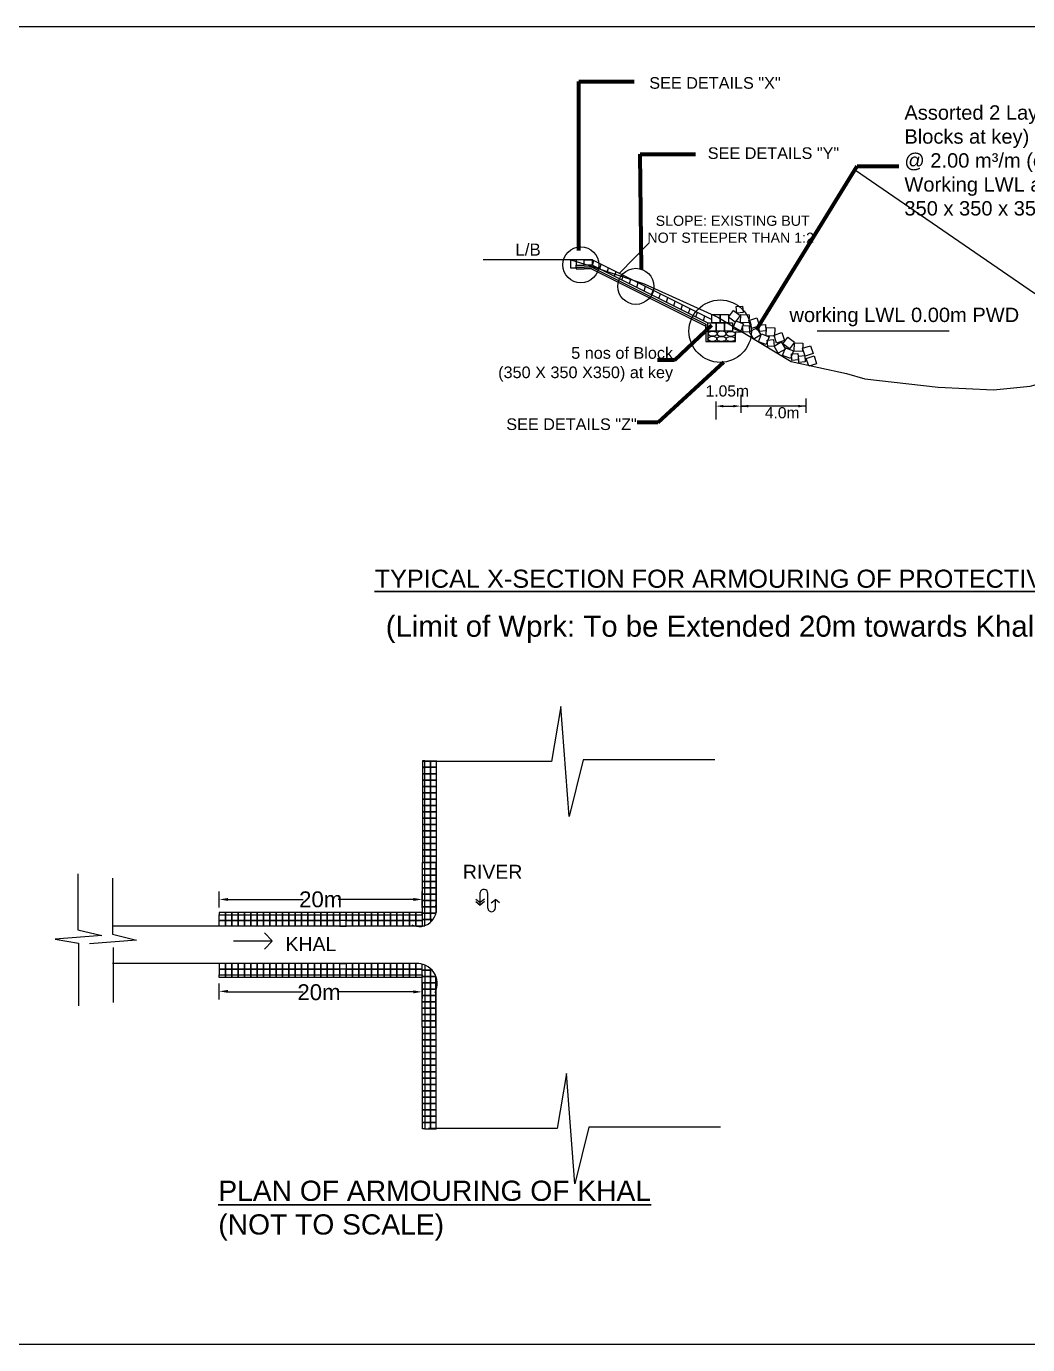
# Model space of a CAD drawing. Header units: inches. Extents: x 64995 to 402236, y -100918 to 204355.
# Drawn here: x 181960 to 187409, y -46388 to -39214 of the extents above; entities that cross this region are included whole.
import ezdxf

# ---------------------------------------------------------------- set-up
doc = ezdxf.new("R2010")
doc.units = ezdxf.units.IN
doc.header["$LTSCALE"] = 7
doc.header["$MEASUREMENT"] = 0
doc.layers.add('LINE', color=7, linetype='Continuous')
doc.styles.get("Standard").update_dxf_attribs({"font": 'arial.ttf'})
doc.dimstyles.get("Standard").update_dxf_attribs({"dimtxt": 0.18, "dimasz": 0.18, "dimexe": 0.18, "dimexo": 0.0625, "dimgap": 0.09, "dimtad": 0, "dimtih": 1, "dimtoh": 1, "dimdec": 4, "dimzin": 0, "dimdsep": 46, "dimtxsty": 'Standard', "dimcen": 0.09, "dimadec": 0, "dimazin": 0, "dimtfac": 1, "dimtdec": 4, "dimtofl": 0, "dimtmove": 0, "dimatfit": 3, "dimfxl": 1, "dimtolj": 1, "dimtzin": 0, "dimarcsym": 0})

msp = doc.modelspace()

# ---------------------------------------------------------------- hatches: boundary and pattern name
at = {"linetype": 'Continuous', "lineweight": -3, "ltscale": 0.5}
h = msp.add_hatch(dxfattribs=at)
h.set_pattern_fill('JIS_RC_10', color=0, scale=100, style=0)
h.set_pattern_definition([(45, (137070.7, 23550.5), (-707.107, 707.107), []), (45, (137143.2, 23550.5), (-707.107, 707.107), []), (45, (137215.7, 23550.5), (-707.107, 707.107), [])])
edge = h.paths.add_edge_path()
edge.add_ellipse((185743.56172, -40886.66404), major_axis=(-24.45533, 0), ratio=0.5608000875, start_angle=0, end_angle=360, ccw=False)

# ---------------------------------------------------------------- linework, layer by layer
at = {"color": 0, "linetype": 'Continuous', "lineweight": -3, "ltscale": 0.5}
for p, q in [((184540.96645, -40483.54194), (184446.80698, -40483.54194)), ((185040.31721, -40483.54194), (184513.41403, -40483.54194)), ((184921.31656, -40483.54194), (184921.31656, -40528.54194)), ((184996.31656, -40483.54194), (184921.31656, -40483.54194)), ((184921.31656, -40528.54194), (184951.31656, -40528.54194)), ((184951.31656, -40483.54194), (184951.31656, -40513.54194)), ((184951.31656, -40513.54194), (184996.31656, -40513.54194)), ((184951.31656, -40528.54194), (184951.31656, -40513.54194)), ((184951.31656, -40523.54194), (184996.31656, -40523.54194)), ((184951.31656, -40528.54194), (184951.31656, -40533.54194)), ((184996.31656, -40513.54194), (184996.31656, -40483.54194)), ((184996.31656, -40483.54194), (185040.31721, -40483.54194)), ((185040.31721, -40513.54194), (184996.31656, -40513.54194)), ((185036.45502, -40523.54194), (184996.31656, -40523.54194)), ((185016.45502, -40513.54194), (185016.77158, -40513.70021)), ((185036.45502, -40523.54194), (185658.42969, -40834.52927)), ((185040.31721, -40483.54194), (185690.86437, -40808.81552)), ((185040.31721, -40513.54194), (185040.31721, -40483.54194)), ((185040.31721, -40513.54194), (185048.36694, -40487.5668)), ((185040.31721, -40513.54194), (185668.31751, -40827.54209)), ((185080.56644, -40533.66655), (185088.61616, -40507.69141)), ((185080.56644, -40533.66655), (185088.61616, -40507.69141)), ((185120.81566, -40553.79116), (185128.86538, -40527.81602)), ((185120.81566, -40553.79116), (185128.86538, -40527.81602)), ((184951.31656, -40533.54194), (184996.31656, -40533.54194)), ((185035.37317, -40533.54194), (184996.31656, -40533.54194)), ((185035.37317, -40533.54194), (185658.42969, -40845.0702)), ((185161.06488, -40573.91577), (185169.11461, -40547.94063)), ((185161.06488, -40573.91577), (185169.11461, -40547.94063)), ((185201.31411, -40594.04038), (185209.36383, -40568.06525)), ((185201.31411, -40594.04038), (185209.36383, -40568.06525)), ((185241.56333, -40614.165), (185249.61305, -40588.18986)), ((185241.56333, -40614.165), (185249.61305, -40588.18986)), ((185281.81256, -40634.28961), (185289.86228, -40608.31447)), ((185322.06178, -40654.41422), (185330.1115, -40628.43908)), ((185362.311, -40674.53883), (185370.36072, -40648.56369)), ((185402.56023, -40694.66344), (185410.60995, -40668.6883)), ((185402.56023, -40694.66344), (185410.60995, -40668.6883)), ((185442.80945, -40714.78806), (185450.85917, -40688.81292)), ((185483.05867, -40734.91267), (185491.10839, -40708.93753)), ((185523.3079, -40755.03728), (185531.35762, -40729.06214)), ((185563.55712, -40775.16189), (185571.60684, -40749.18675)), ((185563.55712, -40775.16189), (185571.60684, -40749.18675)), ((185603.80634, -40795.2865), (185611.85607, -40769.31136)), ((185644.05557, -40815.41111), (185652.10529, -40789.43597)), ((185658.31751, -40872.54194), (185658.42969, -40834.52927)), ((185658.42969, -40872.54194), (185658.31751, -40872.54194)), ((185658.42969, -40834.52927), (185658.42969, -40929.01455)), ((185668.31751, -40872.54194), (185668.31751, -40929.01455)), ((185818.48113, -40929.01455), (185818.48113, -40875.72522)), ((185818.48113, -40875.72522), (185855.06132, -40875.72522)), ((186981.62484, -40872.54194), (186263.39246, -40872.54194)), ((185658.42969, -40929.01455), (185818.48113, -40929.01455)), ((185847.3403, -41219.1771), (185847.3403, -41316.85994)), ((186201.60571, -41238.23023), (186201.60571, -41316.85994)), ((185712.34075, -41255.71478), (185712.34075, -41352.66953)), ((185753.09075, -41280.45994), (185806.5903, -41280.45994)), ((186201.60571, -41280.45994), (185847.3403, -41280.45994)), ((185847.3403, -41280.45994), (185888.0903, -41280.45994)), ((184868.53001, -42914.8929), (184818.67879, -43214.37395)), ((184914.82042, -43513.85501), (184868.53001, -42914.8929)), ((184818.67879, -43214.37395), (184117.22769, -43214.37395)), ((184189.72802, -43208.53778), (184189.72802, -44036.28667)), ((184990.41383, -43205.72675), (184914.82042, -43513.85501)), ((185706.37586, -43205.72675), (184990.41383, -43205.72675)), ((182240.1673, -43824.79375), (182240.1673, -44129.63116)), ((182428.39715, -43849.05124), (182428.39715, -44153.88866)), ((183009.37773, -44008.94829), (183009.37773, -43921.26121)), ((183058.27773, -43964.94121), (183465.82101, -43964.94121)), ((184065.23106, -43964.94121), (183657.68778, -43964.94121)), ((184114.13106, -44008.94829), (184114.13106, -43921.26121)), ((184406.61468, -43962.77157), (184429.47306, -43982.03242)), ((184429.47306, -43996.14273), (184429.47306, -43927.75999)), ((184452.33143, -43962.77157), (184429.47306, -43982.03242)), ((184470.91962, -44013.06523), (184470.91962, -43929.80508)), ((184489.55615, -43984.19636), (184512.41453, -43964.93552)), ((184512.41453, -44008.75602), (184512.41453, -43964.93552)), ((184535.2729, -43984.19636), (184512.41453, -43964.93552)), ((184406.61468, -43976.88188), (184429.47306, -43996.14273)), ((184452.33143, -43976.88188), (184429.47306, -43996.14273)), ((184114.13106, -44109.94805), (182428.39715, -44109.94805)), ((183665.33597, -44109.94805), (183699.85867, -44109.94805)), ((182371.36004, -44161.8168), (182116.33805, -44181.52602)), ((182116.33805, -44181.52602), (182243.84904, -44202.75133)), ((182240.1673, -44129.63116), (182371.36004, -44161.8168)), ((182559.5899, -44186.0743), (182304.56791, -44205.78352)), ((182428.39715, -44153.88866), (182559.5899, -44186.0743)), ((183298.39059, -44190.83537), (183256.11272, -44147.08334)), ((182243.84904, -44202.75133), (182243.38825, -44543.9427)), ((182432.0789, -44227.00883), (182432.0789, -44525.66788)), ((183087.27769, -44190.83537), (183298.39059, -44190.83537)), ((183298.39059, -44192.17638), (183256.11272, -44235.92841)), ((184096.27741, -44314.39369), (182428.39715, -44314.39369)), ((183665.33597, -44314.39369), (183699.85867, -44314.39369)), ((184189.72802, -45215.80397), (184189.72802, -44388.05508)), ((183009.37773, -44509.18656), (183009.37773, -44421.49949)), ((183058.27773, -44467.73148), (183465.82101, -44467.73148)), ((184065.23106, -44467.73148), (183657.68778, -44467.73148)), ((184114.13106, -44415.39346), (184114.13106, -44503.08053)), ((184899.12675, -44912.74904), (184849.27553, -45212.2301)), ((184945.41717, -45511.71116), (184899.12675, -44912.74904)), ((184849.27553, -45212.2301), (184147.82443, -45212.2301)), ((185021.01057, -45203.5829), (184945.41717, -45511.71116)), ((185736.9726, -45203.5829), (185021.01057, -45203.5829))]:
    msp.add_line(p, q, dxfattribs=at)
for points in [[(184922.52696, -40483.54194), (185022.52696, -40515.54194), (185322.52696, -40615.54194), (185722.52696, -40795.54194), (186122.52696, -41037.54194), (186422.52696, -41102.54194), (186522.52696, -41132.54194), (186922.52696, -41177.54194), (187222.52696, -41192.54194), (187422.52696, -41172.54194), (187722.52696, -41092.54194), (188522.52696, -40615.54194), (189022.52696, -40580.54194), (189122.52696, -40506.54194)], [(185825.92785, -40773.77857), (185822.86612, -40738.91274), (185857.73195, -40735.85102), (185860.79368, -40770.71684), (185825.92785, -40773.77857)], [(185690.86437, -40782.54224), (185735.86422, -40782.54224), (185735.86422, -40827.54209), (185690.86437, -40827.54209), (185690.86437, -40782.54224)], [(185735.86422, -40782.54224), (185780.86407, -40782.54224), (185780.86407, -40827.54209), (185735.86422, -40827.54209), (185735.86422, -40782.54224)], [(185807.46699, -40760.50766), (185843.82555, -40787.02284), (185817.31037, -40823.38141), (185780.9518, -40796.86623), (185807.46699, -40760.50766)], [(185862.36797, -40832.80023), (185846.20757, -40874.79835), (185804.20946, -40858.63795), (185820.36986, -40816.63983), (185862.36797, -40832.80023)], [(185847.99838, -40781.13381), (185892.95699, -40783.06328), (185891.02752, -40828.0219), (185846.0689, -40826.09242), (185847.99838, -40781.13381)], [(185935.178, -40800.81007), (185948.91962, -40843.66061), (185906.06908, -40857.40222), (185892.32747, -40814.55169), (185935.178, -40800.81007)], [(185668.31751, -40827.54209), (185713.31736, -40827.54209), (185713.31736, -40872.54194), (185668.31751, -40872.54194), (185668.31751, -40827.54209)], [(185713.31736, -40827.54209), (185758.31721, -40827.54209), (185758.31721, -40872.54194), (185713.31736, -40872.54194), (185713.31736, -40827.54209)], [(185758.31721, -40827.54209), (185803.31706, -40827.54209), (185803.31706, -40872.54194), (185758.31721, -40872.54194), (185758.31721, -40827.54209)], [(185860.83854, -40878.76056), (185857.77682, -40843.89473), (185892.64264, -40840.83301), (185895.70437, -40875.69883), (185860.83854, -40878.76056)], [(185933.72664, -40853.66605), (185956.92559, -40892.22521), (185918.36643, -40915.42415), (185895.16748, -40876.86499), (185933.72664, -40853.66605)], [(186002.21136, -40903.84733), (185986.05096, -40945.84545), (185944.05285, -40929.68505), (185960.21325, -40887.68693), (186002.21136, -40903.84733)], [(185949.96215, -40874.57916), (185946.90043, -40839.71334), (185981.76625, -40836.65161), (185984.82798, -40871.51744), (185949.96215, -40874.57916)], [(185987.84176, -40852.18091), (186032.80038, -40854.11038), (186030.8709, -40899.069), (185985.91229, -40897.13952), (185987.84176, -40852.18091)], [(186071.98015, -40880.35908), (186085.72176, -40923.20961), (186042.87123, -40936.95122), (186029.12962, -40894.10069), (186071.98015, -40880.35908)], [(185994.60328, -40956.48727), (185991.54156, -40921.62145), (186026.40738, -40918.55972), (186029.46911, -40953.42555), (185994.60328, -40956.48727)], [(186067.49138, -40931.39276), (186090.69033, -40969.95192), (186052.13117, -40993.15087), (186028.93222, -40954.59171), (186067.49138, -40931.39276)], [(186102.96284, -40905.6369), (186139.32141, -40932.15208), (186112.80622, -40968.51064), (186076.44766, -40941.99546), (186102.96284, -40905.6369)], [(186140.84467, -40935.61514), (186185.80328, -40937.54461), (186183.87381, -40982.50323), (186138.91519, -40980.57375), (186140.84467, -40935.61514)], [(186227.27934, -40951.56925), (186241.02096, -40994.41978), (186198.17042, -41008.16139), (186184.42881, -40965.31086), (186227.27934, -40951.56925)], [(186133.79885, -40978.87782), (186117.63845, -41020.87593), (186075.64034, -41004.71553), (186091.80074, -40962.71742), (186133.79885, -40978.87782)], [(186126.19077, -41031.51776), (186123.12905, -40996.65193), (186157.99487, -40993.59021), (186161.0566, -41028.45603), (186126.19077, -41031.51776)], [(186164.16622, -41042.81553), (186161.10449, -41007.9497), (186195.97032, -41004.88798), (186199.03204, -41039.7538), (186164.16622, -41042.81553)], [(186246.50983, -41007.24801), (186260.25144, -41050.09854), (186217.40091, -41063.84015), (186203.65929, -41020.98962), (186246.50983, -41007.24801)], [(184172.53231, -44074.54815), (184158.61204, -44074.54815), (184158.61204, -44040.02545), (184188.85083, -44040.02545)], [(184128.37326, -44109.07085), (184128.37326, -44074.54815), (184158.61204, -44074.54815), (184158.61204, -44089.44719)], [(184096.27741, -44314.39369), (184079.60836, -44314.39369), (184079.60836, -44344.63248), (184114.13106, -44344.63248), (184114.13106, -44317.47223)], [(184128.37326, -44322.23796), (184128.37326, -44349.79359), (184114.13106, -44349.79359), (184114.13106, -44317.47223)], [(184128.37326, -44322.23796), (184128.37326, -44349.79359), (184158.61204, -44349.79359), (184158.61204, -44340.95252)], [(184167.52887, -44349.79359), (184158.61204, -44349.79359), (184158.61204, -44384.31629), (184188.85083, -44384.31629)]]:
    msp.add_lwpolyline(points, dxfattribs=at)
for points in [[(184129.25045, -43211.48067), (184115.00826, -43211.48067), (184115.00826, -43246.03033), (184129.25045, -43246.03033)], [(184129.25045, -43246.00337), (184115.00826, -43246.00337), (184115.00826, -43280.55303), (184129.25045, -43280.55303)], [(184129.25045, -43211.48067), (184159.48924, -43211.48067), (184159.48924, -43246.00337), (184129.25045, -43246.00337)], [(184129.25045, -43246.00337), (184159.48924, -43246.00337), (184159.48924, -43280.52607), (184129.25045, -43280.52607)], [(184159.48924, -43211.48067), (184189.72802, -43211.48067), (184189.72802, -43246.00337), (184159.48924, -43246.00337)], [(184159.48924, -43246.00337), (184189.72802, -43246.00337), (184189.72802, -43280.52607), (184159.48924, -43280.52607)], [(184129.25045, -43280.52607), (184115.00826, -43280.52607), (184115.00826, -43315.07573), (184129.25045, -43315.07573)], [(184129.25045, -43315.04877), (184115.00826, -43315.04877), (184115.00826, -43349.59843), (184129.25045, -43349.59843)], [(184129.25045, -43280.52607), (184159.48924, -43280.52607), (184159.48924, -43315.04877), (184129.25045, -43315.04877)], [(184129.25045, -43315.04877), (184159.48924, -43315.04877), (184159.48924, -43349.57147), (184129.25045, -43349.57147)], [(184159.48924, -43280.52607), (184189.72802, -43280.52607), (184189.72802, -43315.04877), (184159.48924, -43315.04877)], [(184159.48924, -43315.04877), (184189.72802, -43315.04877), (184189.72802, -43349.57147), (184159.48924, -43349.57147)], [(184129.25045, -43349.57147), (184115.00826, -43349.57147), (184115.00826, -43384.12112), (184129.25045, -43384.12112)], [(184129.25045, -43384.09417), (184115.00826, -43384.09417), (184115.00826, -43418.64382), (184129.25045, -43418.64382)], [(184129.25045, -43349.57147), (184159.48924, -43349.57147), (184159.48924, -43384.09417), (184129.25045, -43384.09417)], [(184129.25045, -43384.09417), (184159.48924, -43384.09417), (184159.48924, -43418.61687), (184129.25045, -43418.61687)], [(184159.48924, -43349.57147), (184189.72802, -43349.57147), (184189.72802, -43384.09417), (184159.48924, -43384.09417)], [(184159.48924, -43384.09417), (184189.72802, -43384.09417), (184189.72802, -43418.61687), (184159.48924, -43418.61687)], [(184129.25045, -43418.61687), (184115.00826, -43418.61687), (184115.00826, -43453.16652), (184129.25045, -43453.16652)], [(184129.25045, -43453.13957), (184115.00826, -43453.13957), (184115.00826, -43487.68922), (184129.25045, -43487.68922)], [(184129.25045, -43418.61687), (184159.48924, -43418.61687), (184159.48924, -43453.13957), (184129.25045, -43453.13957)], [(184129.25045, -43453.13957), (184159.48924, -43453.13957), (184159.48924, -43487.66227), (184129.25045, -43487.66227)], [(184159.48924, -43418.61687), (184189.72802, -43418.61687), (184189.72802, -43453.13957), (184159.48924, -43453.13957)], [(184159.48924, -43453.13957), (184189.72802, -43453.13957), (184189.72802, -43487.66227), (184159.48924, -43487.66227)], [(184129.25045, -43487.66227), (184115.00826, -43487.66227), (184115.00826, -43522.21192), (184129.25045, -43522.21192)], [(184129.25045, -43522.18496), (184115.00826, -43522.18496), (184115.00826, -43556.73462), (184129.25045, -43556.73462)], [(184129.25045, -43487.66227), (184159.48924, -43487.66227), (184159.48924, -43522.18496), (184129.25045, -43522.18496)], [(184129.25045, -43522.18496), (184159.48924, -43522.18496), (184159.48924, -43556.70766), (184129.25045, -43556.70766)], [(184159.48924, -43487.66227), (184189.72802, -43487.66227), (184189.72802, -43522.18496), (184159.48924, -43522.18496)], [(184159.48924, -43522.18496), (184189.72802, -43522.18496), (184189.72802, -43556.70766), (184159.48924, -43556.70766)], [(184129.25045, -43556.70766), (184115.00826, -43556.70766), (184115.00826, -43591.25732), (184129.25045, -43591.25732)], [(184129.25045, -43591.23036), (184115.00826, -43591.23036), (184115.00826, -43625.78002), (184129.25045, -43625.78002)], [(184129.25045, -43556.70766), (184159.48924, -43556.70766), (184159.48924, -43591.23036), (184129.25045, -43591.23036)], [(184129.25045, -43591.23036), (184159.48924, -43591.23036), (184159.48924, -43625.75306), (184129.25045, -43625.75306)], [(184159.48924, -43556.70766), (184189.72802, -43556.70766), (184189.72802, -43591.23036), (184159.48924, -43591.23036)], [(184159.48924, -43591.23036), (184189.72802, -43591.23036), (184189.72802, -43625.75306), (184159.48924, -43625.75306)], [(184129.25045, -43625.75306), (184115.00826, -43625.75306), (184115.00826, -43660.30272), (184129.25045, -43660.30272)], [(184129.25045, -43660.27576), (184115.00826, -43660.27576), (184115.00826, -43694.82542), (184129.25045, -43694.82542)], [(184129.25045, -43625.75306), (184159.48924, -43625.75306), (184159.48924, -43660.27576), (184129.25045, -43660.27576)], [(184129.25045, -43660.27576), (184159.48924, -43660.27576), (184159.48924, -43694.79846), (184129.25045, -43694.79846)], [(184159.48924, -43625.75306), (184189.72802, -43625.75306), (184189.72802, -43660.27576), (184159.48924, -43660.27576)], [(184159.48924, -43660.27576), (184189.72802, -43660.27576), (184189.72802, -43694.79846), (184159.48924, -43694.79846)], [(184129.25045, -43694.79846), (184115.00826, -43694.79846), (184115.00826, -43729.34812), (184129.25045, -43729.34812)], [(184129.25045, -43729.32116), (184115.00826, -43729.32116), (184115.00826, -43763.87082), (184129.25045, -43763.87082)], [(184129.25045, -43694.79846), (184159.48924, -43694.79846), (184159.48924, -43729.32116), (184129.25045, -43729.32116)], [(184129.25045, -43729.32116), (184159.48924, -43729.32116), (184159.48924, -43763.84386), (184129.25045, -43763.84386)], [(184159.48924, -43694.79846), (184189.72802, -43694.79846), (184189.72802, -43729.32116), (184159.48924, -43729.32116)], [(184159.48924, -43729.32116), (184189.72802, -43729.32116), (184189.72802, -43763.84386), (184159.48924, -43763.84386)], [(184128.37326, -43763.84386), (184114.13106, -43763.84386), (184114.13106, -43798.39352), (184128.37326, -43798.39352)], [(184128.37326, -43798.36656), (184114.13106, -43798.36656), (184114.13106, -43832.91621), (184128.37326, -43832.91621)], [(184128.37326, -43763.84386), (184158.61204, -43763.84386), (184158.61204, -43798.36656), (184128.37326, -43798.36656)], [(184128.37326, -43798.36656), (184158.61204, -43798.36656), (184158.61204, -43832.88926), (184128.37326, -43832.88926)], [(184158.61204, -43763.84386), (184188.85083, -43763.84386), (184188.85083, -43798.36656), (184158.61204, -43798.36656)], [(184158.61204, -43798.36656), (184188.85083, -43798.36656), (184188.85083, -43832.88926), (184158.61204, -43832.88926)], [(184128.37326, -43832.88926), (184114.13106, -43832.88926), (184114.13106, -43867.43891), (184128.37326, -43867.43891)], [(184128.37326, -43867.41196), (184114.13106, -43867.41196), (184114.13106, -43901.96161), (184128.37326, -43901.96161)], [(184128.37326, -43901.93466), (184114.13106, -43901.93466), (184114.13106, -43936.48431), (184128.37326, -43936.48431)], [(184128.37326, -43832.88926), (184158.61204, -43832.88926), (184158.61204, -43867.41196), (184128.37326, -43867.41196)], [(184128.37326, -43867.41196), (184158.61204, -43867.41196), (184158.61204, -43901.93466), (184128.37326, -43901.93466)], [(184128.37326, -43901.93466), (184158.61204, -43901.93466), (184158.61204, -43936.45736), (184128.37326, -43936.45736)], [(184158.61204, -43832.88926), (184188.85083, -43832.88926), (184188.85083, -43867.41196), (184158.61204, -43867.41196)], [(184158.61204, -43867.41196), (184188.85083, -43867.41196), (184188.85083, -43901.93466), (184158.61204, -43901.93466)], [(184158.61204, -43901.93466), (184188.85083, -43901.93466), (184188.85083, -43936.45736), (184158.61204, -43936.45736)], [(184128.37326, -43936.45736), (184114.13106, -43936.45736), (184114.13106, -43971.00701), (184128.37326, -43971.00701)], [(184128.37326, -43970.98006), (184114.13106, -43970.98006), (184114.13106, -44005.52971), (184128.37326, -44005.52971)], [(184128.37326, -43936.45736), (184158.61204, -43936.45736), (184158.61204, -43970.98006), (184128.37326, -43970.98006)], [(184128.37326, -43970.98006), (184158.61204, -43970.98006), (184158.61204, -44005.50275), (184128.37326, -44005.50275)], [(184158.61204, -43936.45736), (184188.85083, -43936.45736), (184188.85083, -43970.98006), (184158.61204, -43970.98006)], [(184158.61204, -43970.98006), (184188.85083, -43970.98006), (184188.85083, -44005.50275), (184158.61204, -44005.50275)], [(183043.92738, -44049.47048), (183043.92738, -44035.22829), (183009.37773, -44035.22829), (183009.37773, -44049.47048)], [(183078.45008, -44049.47048), (183078.45008, -44035.22829), (183043.90043, -44035.22829), (183043.90043, -44049.47048)], [(183112.97278, -44049.47048), (183112.97278, -44035.22829), (183078.42313, -44035.22829), (183078.42313, -44049.47048)], [(183147.49548, -44049.47048), (183147.49548, -44035.22829), (183112.94583, -44035.22829), (183112.94583, -44049.47048)], [(183182.01818, -44049.47048), (183182.01818, -44035.22829), (183147.46853, -44035.22829), (183147.46853, -44049.47048)], [(183216.54088, -44049.47048), (183216.54088, -44035.22829), (183181.99122, -44035.22829), (183181.99122, -44049.47048)], [(183251.06358, -44049.47048), (183251.06358, -44035.22829), (183216.51392, -44035.22829), (183216.51392, -44049.47048)], [(183285.58628, -44049.47048), (183285.58628, -44035.22829), (183251.03662, -44035.22829), (183251.03662, -44049.47048)], [(183320.10898, -44049.47048), (183320.10898, -44035.22829), (183285.55932, -44035.22829), (183285.55932, -44049.47048)], [(183354.63168, -44049.47048), (183354.63168, -44035.22829), (183320.08202, -44035.22829), (183320.08202, -44049.47048)], [(183389.15438, -44049.47048), (183389.15438, -44035.22829), (183354.60472, -44035.22829), (183354.60472, -44049.47048)], [(183423.67708, -44049.47048), (183423.67708, -44035.22829), (183389.12742, -44035.22829), (183389.12742, -44049.47048)], [(183458.19978, -44049.47048), (183458.19978, -44035.22829), (183423.65012, -44035.22829), (183423.65012, -44049.47048)], [(183492.72248, -44049.47048), (183492.72248, -44035.22829), (183458.17282, -44035.22829), (183458.17282, -44049.47048)], [(183527.24517, -44049.47048), (183527.24517, -44035.22829), (183492.69552, -44035.22829), (183492.69552, -44049.47048)], [(183561.76787, -44049.47048), (183561.76787, -44035.22829), (183527.21822, -44035.22829), (183527.21822, -44049.47048)], [(183596.29057, -44049.47048), (183596.29057, -44035.22829), (183561.74092, -44035.22829), (183561.74092, -44049.47048)], [(183630.81327, -44049.47048), (183630.81327, -44035.22829), (183596.26362, -44035.22829), (183596.26362, -44049.47048)], [(183665.33597, -44049.47048), (183665.33597, -44035.22829), (183630.78632, -44035.22829), (183630.78632, -44049.47048)], [(183699.85867, -44049.47048), (183699.85867, -44035.22829), (183665.30901, -44035.22829), (183665.30901, -44049.47048)], [(183734.38137, -44049.47048), (183734.38137, -44035.22829), (183699.83171, -44035.22829), (183699.83171, -44049.47048)], [(183768.90407, -44049.47048), (183768.90407, -44035.22829), (183734.35441, -44035.22829), (183734.35441, -44049.47048)], [(183803.42677, -44049.47048), (183803.42677, -44035.22829), (183768.87711, -44035.22829), (183768.87711, -44049.47048)], [(183837.94947, -44049.47048), (183837.94947, -44035.22829), (183803.39981, -44035.22829), (183803.39981, -44049.47048)], [(183872.47217, -44049.47048), (183872.47217, -44035.22829), (183837.92251, -44035.22829), (183837.92251, -44049.47048)], [(183906.99487, -44049.47048), (183906.99487, -44035.22829), (183872.44521, -44035.22829), (183872.44521, -44049.47048)], [(183941.51757, -44049.47048), (183941.51757, -44035.22829), (183906.96791, -44035.22829), (183906.96791, -44049.47048)], [(183976.04026, -44049.47048), (183976.04026, -44035.22829), (183941.49061, -44035.22829), (183941.49061, -44049.47048)], [(184010.56296, -44049.47048), (184010.56296, -44035.22829), (183976.01331, -44035.22829), (183976.01331, -44049.47048)], [(184045.08566, -44049.47048), (184045.08566, -44035.22829), (184010.53601, -44035.22829), (184010.53601, -44049.47048)], [(184079.60836, -44049.47048), (184079.60836, -44035.22829), (184045.05871, -44035.22829), (184045.05871, -44049.47048)], [(184114.13106, -44049.47048), (184114.13106, -44035.22829), (184079.58141, -44035.22829), (184079.58141, -44049.47048)], [(184128.37326, -44005.50275), (184114.13106, -44005.50275), (184114.13106, -44040.05241), (184128.37326, -44040.05241)], [(184128.37326, -44040.02545), (184114.13106, -44040.02545), (184114.13106, -44074.57511), (184128.37326, -44074.57511)], [(184128.37326, -44005.50275), (184158.61204, -44005.50275), (184158.61204, -44040.02545), (184128.37326, -44040.02545)], [(184128.37326, -44040.02545), (184158.61204, -44040.02545), (184158.61204, -44074.54815), (184128.37326, -44074.54815)], [(184158.61204, -44005.50275), (184188.85083, -44005.50275), (184188.85083, -44040.02545), (184158.61204, -44040.02545)], [(183043.92738, -44049.47048), (183043.92738, -44079.70927), (183009.40469, -44079.70927), (183009.40469, -44049.47048)], [(183043.92738, -44079.70927), (183043.92738, -44109.94805), (183009.40469, -44109.94805), (183009.40469, -44079.70927)], [(183078.45008, -44049.47048), (183078.45008, -44079.70927), (183043.92738, -44079.70927), (183043.92738, -44049.47048)], [(183078.45008, -44079.70927), (183078.45008, -44109.94805), (183043.92738, -44109.94805), (183043.92738, -44079.70927)], [(183112.97278, -44049.47048), (183112.97278, -44079.70927), (183078.45008, -44079.70927), (183078.45008, -44049.47048)], [(183112.97278, -44079.70927), (183112.97278, -44109.94805), (183078.45008, -44109.94805), (183078.45008, -44079.70927)], [(183147.49548, -44049.47048), (183147.49548, -44079.70927), (183112.97278, -44079.70927), (183112.97278, -44049.47048)], [(183147.49548, -44079.70927), (183147.49548, -44109.94805), (183112.97278, -44109.94805), (183112.97278, -44079.70927)], [(183182.01818, -44049.47048), (183182.01818, -44079.70927), (183147.49548, -44079.70927), (183147.49548, -44049.47048)], [(183182.01818, -44079.70927), (183182.01818, -44109.94805), (183147.49548, -44109.94805), (183147.49548, -44079.70927)], [(183216.54088, -44049.47048), (183216.54088, -44079.70927), (183182.01818, -44079.70927), (183182.01818, -44049.47048)], [(183216.54088, -44079.70927), (183216.54088, -44109.94805), (183182.01818, -44109.94805), (183182.01818, -44079.70927)], [(183251.06358, -44049.47048), (183251.06358, -44079.70927), (183216.54088, -44079.70927), (183216.54088, -44049.47048)], [(183251.06358, -44079.70927), (183251.06358, -44109.94805), (183216.54088, -44109.94805), (183216.54088, -44079.70927)], [(183285.58628, -44049.47048), (183285.58628, -44079.70927), (183251.06358, -44079.70927), (183251.06358, -44049.47048)], [(183285.58628, -44079.70927), (183285.58628, -44109.94805), (183251.06358, -44109.94805), (183251.06358, -44079.70927)], [(183320.10898, -44049.47048), (183320.10898, -44079.70927), (183285.58628, -44079.70927), (183285.58628, -44049.47048)], [(183320.10898, -44079.70927), (183320.10898, -44109.94805), (183285.58628, -44109.94805), (183285.58628, -44079.70927)], [(183354.63168, -44049.47048), (183354.63168, -44079.70927), (183320.10898, -44079.70927), (183320.10898, -44049.47048)], [(183354.63168, -44079.70927), (183354.63168, -44109.94805), (183320.10898, -44109.94805), (183320.10898, -44079.70927)], [(183389.15438, -44049.47048), (183389.15438, -44079.70927), (183354.63168, -44079.70927), (183354.63168, -44049.47048)], [(183389.15438, -44079.70927), (183389.15438, -44109.94805), (183354.63168, -44109.94805), (183354.63168, -44079.70927)], [(183423.67708, -44049.47048), (183423.67708, -44079.70927), (183389.15438, -44079.70927), (183389.15438, -44049.47048)], [(183423.67708, -44079.70927), (183423.67708, -44109.94805), (183389.15438, -44109.94805), (183389.15438, -44079.70927)], [(183458.19978, -44049.47048), (183458.19978, -44079.70927), (183423.67708, -44079.70927), (183423.67708, -44049.47048)], [(183458.19978, -44079.70927), (183458.19978, -44109.94805), (183423.67708, -44109.94805), (183423.67708, -44079.70927)], [(183492.72248, -44049.47048), (183492.72248, -44079.70927), (183458.19978, -44079.70927), (183458.19978, -44049.47048)], [(183492.72248, -44079.70927), (183492.72248, -44109.94805), (183458.19978, -44109.94805), (183458.19978, -44079.70927)], [(183527.24517, -44049.47048), (183527.24517, -44079.70927), (183492.72248, -44079.70927), (183492.72248, -44049.47048)], [(183527.24517, -44079.70927), (183527.24517, -44109.94805), (183492.72248, -44109.94805), (183492.72248, -44079.70927)], [(183561.76787, -44049.47048), (183561.76787, -44079.70927), (183527.24517, -44079.70927), (183527.24517, -44049.47048)], [(183561.76787, -44079.70927), (183561.76787, -44109.94805), (183527.24517, -44109.94805), (183527.24517, -44079.70927)], [(183596.29057, -44049.47048), (183596.29057, -44079.70927), (183561.76787, -44079.70927), (183561.76787, -44049.47048)], [(183596.29057, -44079.70927), (183596.29057, -44109.94805), (183561.76787, -44109.94805), (183561.76787, -44079.70927)], [(183630.81327, -44049.47048), (183630.81327, -44079.70927), (183596.29057, -44079.70927), (183596.29057, -44049.47048)], [(183630.81327, -44079.70927), (183630.81327, -44109.94805), (183596.29057, -44109.94805), (183596.29057, -44079.70927)], [(183665.33597, -44049.47048), (183665.33597, -44079.70927), (183630.81327, -44079.70927), (183630.81327, -44049.47048)], [(183665.33597, -44079.70927), (183665.33597, -44109.94805), (183630.81327, -44109.94805), (183630.81327, -44079.70927)], [(183699.85867, -44049.47048), (183699.85867, -44079.70927), (183665.33597, -44079.70927), (183665.33597, -44049.47048)], [(183734.38137, -44049.47048), (183734.38137, -44079.70927), (183699.85867, -44079.70927), (183699.85867, -44049.47048)], [(183734.38137, -44079.70927), (183734.38137, -44109.94805), (183699.85867, -44109.94805), (183699.85867, -44079.70927)], [(183768.90407, -44049.47048), (183768.90407, -44079.70927), (183734.38137, -44079.70927), (183734.38137, -44049.47048)], [(183768.90407, -44079.70927), (183768.90407, -44109.94805), (183734.38137, -44109.94805), (183734.38137, -44079.70927)], [(183803.42677, -44049.47048), (183803.42677, -44079.70927), (183768.90407, -44079.70927), (183768.90407, -44049.47048)], [(183803.42677, -44079.70927), (183803.42677, -44109.94805), (183768.90407, -44109.94805), (183768.90407, -44079.70927)], [(183837.94947, -44049.47048), (183837.94947, -44079.70927), (183803.42677, -44079.70927), (183803.42677, -44049.47048)], [(183837.94947, -44079.70927), (183837.94947, -44109.94805), (183803.42677, -44109.94805), (183803.42677, -44079.70927)], [(183872.47217, -44049.47048), (183872.47217, -44079.70927), (183837.94947, -44079.70927), (183837.94947, -44049.47048)], [(183872.47217, -44079.70927), (183872.47217, -44109.94805), (183837.94947, -44109.94805), (183837.94947, -44079.70927)], [(183906.99487, -44049.47048), (183906.99487, -44079.70927), (183872.47217, -44079.70927), (183872.47217, -44049.47048)], [(183906.99487, -44079.70927), (183906.99487, -44109.94805), (183872.47217, -44109.94805), (183872.47217, -44079.70927)], [(183941.51757, -44049.47048), (183941.51757, -44079.70927), (183906.99487, -44079.70927), (183906.99487, -44049.47048)], [(183941.51757, -44079.70927), (183941.51757, -44109.94805), (183906.99487, -44109.94805), (183906.99487, -44079.70927)], [(183976.04026, -44049.47048), (183976.04026, -44079.70927), (183941.51757, -44079.70927), (183941.51757, -44049.47048)], [(183976.04026, -44079.70927), (183976.04026, -44109.94805), (183941.51757, -44109.94805), (183941.51757, -44079.70927)], [(184010.56296, -44049.47048), (184010.56296, -44079.70927), (183976.04026, -44079.70927), (183976.04026, -44049.47048)], [(184010.56296, -44079.70927), (184010.56296, -44109.94805), (183976.04026, -44109.94805), (183976.04026, -44079.70927)], [(184045.08566, -44049.47048), (184045.08566, -44079.70927), (184010.56296, -44079.70927), (184010.56296, -44049.47048)], [(184045.08566, -44079.70927), (184045.08566, -44109.94805), (184010.56296, -44109.94805), (184010.56296, -44079.70927)], [(184079.60836, -44049.47048), (184079.60836, -44079.70927), (184045.08566, -44079.70927), (184045.08566, -44049.47048)], [(184079.60836, -44079.70927), (184079.60836, -44109.94805), (184045.08566, -44109.94805), (184045.08566, -44079.70927)], [(184114.13106, -44049.47048), (184114.13106, -44079.70927), (184079.60836, -44079.70927), (184079.60836, -44049.47048)], [(184114.13106, -44079.70927), (184114.13106, -44109.94805), (184079.60836, -44109.94805), (184079.60836, -44079.70927)], [(184128.37326, -44074.54815), (184114.13106, -44074.54815), (184114.13106, -44109.09781), (184128.37326, -44109.09781)], [(183043.92738, -44344.63248), (183043.92738, -44314.39369), (183009.40469, -44314.39369), (183009.40469, -44344.63248)], [(183078.45008, -44344.63248), (183078.45008, -44314.39369), (183043.92738, -44314.39369), (183043.92738, -44344.63248)], [(183112.97278, -44344.63248), (183112.97278, -44314.39369), (183078.45008, -44314.39369), (183078.45008, -44344.63248)], [(183147.49548, -44344.63248), (183147.49548, -44314.39369), (183112.97278, -44314.39369), (183112.97278, -44344.63248)], [(183182.01818, -44344.63248), (183182.01818, -44314.39369), (183147.49548, -44314.39369), (183147.49548, -44344.63248)], [(183216.54088, -44344.63248), (183216.54088, -44314.39369), (183182.01818, -44314.39369), (183182.01818, -44344.63248)], [(183251.06358, -44344.63248), (183251.06358, -44314.39369), (183216.54088, -44314.39369), (183216.54088, -44344.63248)], [(183285.58628, -44344.63248), (183285.58628, -44314.39369), (183251.06358, -44314.39369), (183251.06358, -44344.63248)], [(183320.10898, -44344.63248), (183320.10898, -44314.39369), (183285.58628, -44314.39369), (183285.58628, -44344.63248)], [(183354.63168, -44344.63248), (183354.63168, -44314.39369), (183320.10898, -44314.39369), (183320.10898, -44344.63248)], [(183389.15438, -44344.63248), (183389.15438, -44314.39369), (183354.63168, -44314.39369), (183354.63168, -44344.63248)], [(183423.67708, -44344.63248), (183423.67708, -44314.39369), (183389.15438, -44314.39369), (183389.15438, -44344.63248)], [(183458.19978, -44344.63248), (183458.19978, -44314.39369), (183423.67708, -44314.39369), (183423.67708, -44344.63248)], [(183492.72248, -44344.63248), (183492.72248, -44314.39369), (183458.19978, -44314.39369), (183458.19978, -44344.63248)], [(183527.24517, -44344.63248), (183527.24517, -44314.39369), (183492.72248, -44314.39369), (183492.72248, -44344.63248)], [(183561.76787, -44344.63248), (183561.76787, -44314.39369), (183527.24517, -44314.39369), (183527.24517, -44344.63248)], [(183596.29057, -44344.63248), (183596.29057, -44314.39369), (183561.76787, -44314.39369), (183561.76787, -44344.63248)], [(183630.81327, -44344.63248), (183630.81327, -44314.39369), (183596.29057, -44314.39369), (183596.29057, -44344.63248)], [(183665.33597, -44344.63248), (183665.33597, -44314.39369), (183630.81327, -44314.39369), (183630.81327, -44344.63248)], [(183734.38137, -44344.63248), (183734.38137, -44314.39369), (183699.85867, -44314.39369), (183699.85867, -44344.63248)], [(183768.90407, -44344.63248), (183768.90407, -44314.39369), (183734.38137, -44314.39369), (183734.38137, -44344.63248)], [(183803.42677, -44344.63248), (183803.42677, -44314.39369), (183768.90407, -44314.39369), (183768.90407, -44344.63248)], [(183837.94947, -44344.63248), (183837.94947, -44314.39369), (183803.42677, -44314.39369), (183803.42677, -44344.63248)], [(183872.47217, -44344.63248), (183872.47217, -44314.39369), (183837.94947, -44314.39369), (183837.94947, -44344.63248)], [(183906.99487, -44344.63248), (183906.99487, -44314.39369), (183872.47217, -44314.39369), (183872.47217, -44344.63248)], [(183941.51757, -44344.63248), (183941.51757, -44314.39369), (183906.99487, -44314.39369), (183906.99487, -44344.63248)], [(183976.04026, -44344.63248), (183976.04026, -44314.39369), (183941.51757, -44314.39369), (183941.51757, -44344.63248)], [(184010.56296, -44344.63248), (184010.56296, -44314.39369), (183976.04026, -44314.39369), (183976.04026, -44344.63248)], [(184045.08566, -44344.63248), (184045.08566, -44314.39369), (184010.56296, -44314.39369), (184010.56296, -44344.63248)], [(184079.60836, -44344.63248), (184079.60836, -44314.39369), (184045.08566, -44314.39369), (184045.08566, -44344.63248)], [(183043.92738, -44374.87126), (183043.92738, -44389.11346), (183009.37773, -44389.11346), (183009.37773, -44374.87126)], [(183043.92738, -44374.87126), (183043.92738, -44344.63248), (183009.40469, -44344.63248), (183009.40469, -44374.87126)], [(183078.45008, -44374.87126), (183078.45008, -44389.11346), (183043.90043, -44389.11346), (183043.90043, -44374.87126)], [(183078.45008, -44374.87126), (183078.45008, -44344.63248), (183043.92738, -44344.63248), (183043.92738, -44374.87126)], [(183112.97278, -44374.87126), (183112.97278, -44389.11346), (183078.42313, -44389.11346), (183078.42313, -44374.87126)], [(183112.97278, -44374.87126), (183112.97278, -44344.63248), (183078.45008, -44344.63248), (183078.45008, -44374.87126)], [(183147.49548, -44374.87126), (183147.49548, -44389.11346), (183112.94583, -44389.11346), (183112.94583, -44374.87126)], [(183147.49548, -44374.87126), (183147.49548, -44344.63248), (183112.97278, -44344.63248), (183112.97278, -44374.87126)], [(183182.01818, -44374.87126), (183182.01818, -44389.11346), (183147.46853, -44389.11346), (183147.46853, -44374.87126)], [(183182.01818, -44374.87126), (183182.01818, -44344.63248), (183147.49548, -44344.63248), (183147.49548, -44374.87126)], [(183216.54088, -44374.87126), (183216.54088, -44389.11346), (183181.99122, -44389.11346), (183181.99122, -44374.87126)], [(183216.54088, -44374.87126), (183216.54088, -44344.63248), (183182.01818, -44344.63248), (183182.01818, -44374.87126)], [(183251.06358, -44374.87126), (183251.06358, -44389.11346), (183216.51392, -44389.11346), (183216.51392, -44374.87126)], [(183251.06358, -44374.87126), (183251.06358, -44344.63248), (183216.54088, -44344.63248), (183216.54088, -44374.87126)], [(183285.58628, -44374.87126), (183285.58628, -44389.11346), (183251.03662, -44389.11346), (183251.03662, -44374.87126)], [(183285.58628, -44374.87126), (183285.58628, -44344.63248), (183251.06358, -44344.63248), (183251.06358, -44374.87126)], [(183320.10898, -44374.87126), (183320.10898, -44389.11346), (183285.55932, -44389.11346), (183285.55932, -44374.87126)], [(183320.10898, -44374.87126), (183320.10898, -44344.63248), (183285.58628, -44344.63248), (183285.58628, -44374.87126)], [(183354.63168, -44374.87126), (183354.63168, -44389.11346), (183320.08202, -44389.11346), (183320.08202, -44374.87126)], [(183354.63168, -44374.87126), (183354.63168, -44344.63248), (183320.10898, -44344.63248), (183320.10898, -44374.87126)], [(183389.15438, -44374.87126), (183389.15438, -44389.11346), (183354.60472, -44389.11346), (183354.60472, -44374.87126)], [(183389.15438, -44374.87126), (183389.15438, -44344.63248), (183354.63168, -44344.63248), (183354.63168, -44374.87126)], [(183423.67708, -44374.87126), (183423.67708, -44389.11346), (183389.12742, -44389.11346), (183389.12742, -44374.87126)], [(183423.67708, -44374.87126), (183423.67708, -44344.63248), (183389.15438, -44344.63248), (183389.15438, -44374.87126)], [(183458.19978, -44374.87126), (183458.19978, -44389.11346), (183423.65012, -44389.11346), (183423.65012, -44374.87126)], [(183458.19978, -44374.87126), (183458.19978, -44344.63248), (183423.67708, -44344.63248), (183423.67708, -44374.87126)], [(183492.72248, -44374.87126), (183492.72248, -44389.11346), (183458.17282, -44389.11346), (183458.17282, -44374.87126)], [(183492.72248, -44374.87126), (183492.72248, -44344.63248), (183458.19978, -44344.63248), (183458.19978, -44374.87126)], [(183527.24517, -44374.87126), (183527.24517, -44389.11346), (183492.69552, -44389.11346), (183492.69552, -44374.87126)], [(183527.24517, -44374.87126), (183527.24517, -44344.63248), (183492.72248, -44344.63248), (183492.72248, -44374.87126)], [(183561.76787, -44374.87126), (183561.76787, -44389.11346), (183527.21822, -44389.11346), (183527.21822, -44374.87126)], [(183561.76787, -44374.87126), (183561.76787, -44344.63248), (183527.24517, -44344.63248), (183527.24517, -44374.87126)], [(183596.29057, -44374.87126), (183596.29057, -44389.11346), (183561.74092, -44389.11346), (183561.74092, -44374.87126)], [(183596.29057, -44374.87126), (183596.29057, -44344.63248), (183561.76787, -44344.63248), (183561.76787, -44374.87126)], [(183630.81327, -44374.87126), (183630.81327, -44389.11346), (183596.26362, -44389.11346), (183596.26362, -44374.87126)], [(183630.81327, -44374.87126), (183630.81327, -44344.63248), (183596.29057, -44344.63248), (183596.29057, -44374.87126)], [(183665.33597, -44374.87126), (183665.33597, -44389.11346), (183630.78632, -44389.11346), (183630.78632, -44374.87126)], [(183665.33597, -44374.87126), (183665.33597, -44344.63248), (183630.81327, -44344.63248), (183630.81327, -44374.87126)], [(183699.85867, -44374.87126), (183699.85867, -44389.11346), (183665.30901, -44389.11346), (183665.30901, -44374.87126)], [(183699.85867, -44374.87126), (183699.85867, -44344.63248), (183665.33597, -44344.63248), (183665.33597, -44374.87126)], [(183734.38137, -44374.87126), (183734.38137, -44389.11346), (183699.83171, -44389.11346), (183699.83171, -44374.87126)], [(183734.38137, -44374.87126), (183734.38137, -44344.63248), (183699.85867, -44344.63248), (183699.85867, -44374.87126)], [(183768.90407, -44374.87126), (183768.90407, -44389.11346), (183734.35441, -44389.11346), (183734.35441, -44374.87126)], [(183768.90407, -44374.87126), (183768.90407, -44344.63248), (183734.38137, -44344.63248), (183734.38137, -44374.87126)], [(183803.42677, -44374.87126), (183803.42677, -44389.11346), (183768.87711, -44389.11346), (183768.87711, -44374.87126)], [(183803.42677, -44374.87126), (183803.42677, -44344.63248), (183768.90407, -44344.63248), (183768.90407, -44374.87126)], [(183837.94947, -44374.87126), (183837.94947, -44389.11346), (183803.39981, -44389.11346), (183803.39981, -44374.87126)], [(183837.94947, -44374.87126), (183837.94947, -44344.63248), (183803.42677, -44344.63248), (183803.42677, -44374.87126)], [(183872.47217, -44374.87126), (183872.47217, -44389.11346), (183837.92251, -44389.11346), (183837.92251, -44374.87126)], [(183872.47217, -44374.87126), (183872.47217, -44344.63248), (183837.94947, -44344.63248), (183837.94947, -44374.87126)], [(183906.99487, -44374.87126), (183906.99487, -44389.11346), (183872.44521, -44389.11346), (183872.44521, -44374.87126)], [(183906.99487, -44374.87126), (183906.99487, -44344.63248), (183872.47217, -44344.63248), (183872.47217, -44374.87126)], [(183941.51757, -44374.87126), (183941.51757, -44389.11346), (183906.96791, -44389.11346), (183906.96791, -44374.87126)], [(183941.51757, -44374.87126), (183941.51757, -44344.63248), (183906.99487, -44344.63248), (183906.99487, -44374.87126)], [(183976.04026, -44374.87126), (183976.04026, -44389.11346), (183941.49061, -44389.11346), (183941.49061, -44374.87126)], [(183976.04026, -44374.87126), (183976.04026, -44344.63248), (183941.51757, -44344.63248), (183941.51757, -44374.87126)], [(184010.56296, -44374.87126), (184010.56296, -44389.11346), (183976.01331, -44389.11346), (183976.01331, -44374.87126)], [(184010.56296, -44374.87126), (184010.56296, -44344.63248), (183976.04026, -44344.63248), (183976.04026, -44374.87126)], [(184045.08566, -44374.87126), (184045.08566, -44389.11346), (184010.53601, -44389.11346), (184010.53601, -44374.87126)], [(184045.08566, -44374.87126), (184045.08566, -44344.63248), (184010.56296, -44344.63248), (184010.56296, -44374.87126)], [(184079.60836, -44374.87126), (184079.60836, -44389.11346), (184045.05871, -44389.11346), (184045.05871, -44374.87126)], [(184079.60836, -44374.87126), (184079.60836, -44344.63248), (184045.08566, -44344.63248), (184045.08566, -44374.87126)], [(184114.13106, -44374.87126), (184114.13106, -44389.11346), (184079.58141, -44389.11346), (184079.58141, -44374.87126)], [(184114.13106, -44374.87126), (184114.13106, -44344.63248), (184079.60836, -44344.63248), (184079.60836, -44374.87126)], [(184128.37326, -44384.31629), (184114.13106, -44384.31629), (184114.13106, -44349.76663), (184128.37326, -44349.76663)], [(184128.37326, -44418.83899), (184114.13106, -44418.83899), (184114.13106, -44384.28933), (184128.37326, -44384.28933)], [(184128.37326, -44384.31629), (184158.61204, -44384.31629), (184158.61204, -44349.79359), (184128.37326, -44349.79359)], [(184128.37326, -44418.83899), (184158.61204, -44418.83899), (184158.61204, -44384.31629), (184128.37326, -44384.31629)], [(184158.61204, -44418.83899), (184188.85083, -44418.83899), (184188.85083, -44384.31629), (184158.61204, -44384.31629)], [(184128.37326, -44453.36169), (184114.13106, -44453.36169), (184114.13106, -44418.81203), (184128.37326, -44418.81203)], [(184128.37326, -44487.88439), (184114.13106, -44487.88439), (184114.13106, -44453.33473), (184128.37326, -44453.33473)], [(184128.37326, -44453.36169), (184158.61204, -44453.36169), (184158.61204, -44418.83899), (184128.37326, -44418.83899)], [(184128.37326, -44487.88439), (184158.61204, -44487.88439), (184158.61204, -44453.36169), (184128.37326, -44453.36169)], [(184158.61204, -44453.36169), (184188.85083, -44453.36169), (184188.85083, -44418.83899), (184158.61204, -44418.83899)], [(184158.61204, -44487.88439), (184188.85083, -44487.88439), (184188.85083, -44453.36169), (184158.61204, -44453.36169)], [(184128.37326, -44522.40709), (184114.13106, -44522.40709), (184114.13106, -44487.85743), (184128.37326, -44487.85743)], [(184128.37326, -44556.92979), (184114.13106, -44556.92979), (184114.13106, -44522.38013), (184128.37326, -44522.38013)], [(184128.37326, -44522.40709), (184158.61204, -44522.40709), (184158.61204, -44487.88439), (184128.37326, -44487.88439)], [(184128.37326, -44556.92979), (184158.61204, -44556.92979), (184158.61204, -44522.40709), (184128.37326, -44522.40709)], [(184158.61204, -44522.40709), (184188.85083, -44522.40709), (184188.85083, -44487.88439), (184158.61204, -44487.88439)], [(184158.61204, -44556.92979), (184188.85083, -44556.92979), (184188.85083, -44522.40709), (184158.61204, -44522.40709)], [(184128.37326, -44591.45248), (184114.13106, -44591.45248), (184114.13106, -44556.90283), (184128.37326, -44556.90283)], [(184128.37326, -44625.97518), (184114.13106, -44625.97518), (184114.13106, -44591.42553), (184128.37326, -44591.42553)], [(184128.37326, -44591.45248), (184158.61204, -44591.45248), (184158.61204, -44556.92979), (184128.37326, -44556.92979)], [(184128.37326, -44625.97518), (184158.61204, -44625.97518), (184158.61204, -44591.45248), (184128.37326, -44591.45248)], [(184158.61204, -44591.45248), (184188.85083, -44591.45248), (184188.85083, -44556.92979), (184158.61204, -44556.92979)], [(184158.61204, -44625.97518), (184188.85083, -44625.97518), (184188.85083, -44591.45248), (184158.61204, -44591.45248)], [(184128.37326, -44660.49788), (184114.13106, -44660.49788), (184114.13106, -44625.94823), (184128.37326, -44625.94823)], [(184129.25045, -44695.02058), (184115.00826, -44695.02058), (184115.00826, -44660.47093), (184129.25045, -44660.47093)], [(184128.37326, -44660.49788), (184158.61204, -44660.49788), (184158.61204, -44625.97518), (184128.37326, -44625.97518)], [(184129.25045, -44695.02058), (184159.48924, -44695.02058), (184159.48924, -44660.49788), (184129.25045, -44660.49788)], [(184158.61204, -44660.49788), (184188.85083, -44660.49788), (184188.85083, -44625.97518), (184158.61204, -44625.97518)], [(184159.48924, -44695.02058), (184189.72802, -44695.02058), (184189.72802, -44660.49788), (184159.48924, -44660.49788)], [(184129.25045, -44729.54328), (184115.00826, -44729.54328), (184115.00826, -44694.99363), (184129.25045, -44694.99363)], [(184129.25045, -44764.06598), (184115.00826, -44764.06598), (184115.00826, -44729.51632), (184129.25045, -44729.51632)], [(184129.25045, -44729.54328), (184159.48924, -44729.54328), (184159.48924, -44695.02058), (184129.25045, -44695.02058)], [(184129.25045, -44764.06598), (184159.48924, -44764.06598), (184159.48924, -44729.54328), (184129.25045, -44729.54328)], [(184159.48924, -44729.54328), (184189.72802, -44729.54328), (184189.72802, -44695.02058), (184159.48924, -44695.02058)], [(184159.48924, -44764.06598), (184189.72802, -44764.06598), (184189.72802, -44729.54328), (184159.48924, -44729.54328)], [(184129.25045, -44798.58868), (184115.00826, -44798.58868), (184115.00826, -44764.03902), (184129.25045, -44764.03902)], [(184129.25045, -44833.11138), (184115.00826, -44833.11138), (184115.00826, -44798.56172), (184129.25045, -44798.56172)], [(184129.25045, -44867.63408), (184115.00826, -44867.63408), (184115.00826, -44833.08442), (184129.25045, -44833.08442)], [(184129.25045, -44798.58868), (184159.48924, -44798.58868), (184159.48924, -44764.06598), (184129.25045, -44764.06598)], [(184129.25045, -44833.11138), (184159.48924, -44833.11138), (184159.48924, -44798.58868), (184129.25045, -44798.58868)], [(184129.25045, -44867.63408), (184159.48924, -44867.63408), (184159.48924, -44833.11138), (184129.25045, -44833.11138)], [(184159.48924, -44798.58868), (184189.72802, -44798.58868), (184189.72802, -44764.06598), (184159.48924, -44764.06598)], [(184159.48924, -44833.11138), (184189.72802, -44833.11138), (184189.72802, -44798.58868), (184159.48924, -44798.58868)], [(184159.48924, -44867.63408), (184189.72802, -44867.63408), (184189.72802, -44833.11138), (184159.48924, -44833.11138)], [(184129.25045, -44902.15678), (184115.00826, -44902.15678), (184115.00826, -44867.60712), (184129.25045, -44867.60712)], [(184129.25045, -44936.67948), (184115.00826, -44936.67948), (184115.00826, -44902.12982), (184129.25045, -44902.12982)], [(184129.25045, -44902.15678), (184159.48924, -44902.15678), (184159.48924, -44867.63408), (184129.25045, -44867.63408)], [(184129.25045, -44936.67948), (184159.48924, -44936.67948), (184159.48924, -44902.15678), (184129.25045, -44902.15678)], [(184159.48924, -44902.15678), (184189.72802, -44902.15678), (184189.72802, -44867.63408), (184159.48924, -44867.63408)], [(184159.48924, -44936.67948), (184189.72802, -44936.67948), (184189.72802, -44902.15678), (184159.48924, -44902.15678)], [(184129.25045, -44971.20218), (184115.00826, -44971.20218), (184115.00826, -44936.65252), (184129.25045, -44936.65252)], [(184129.25045, -45005.72488), (184115.00826, -45005.72488), (184115.00826, -44971.17522), (184129.25045, -44971.17522)], [(184129.25045, -44971.20218), (184159.48924, -44971.20218), (184159.48924, -44936.67948), (184129.25045, -44936.67948)], [(184129.25045, -45005.72488), (184159.48924, -45005.72488), (184159.48924, -44971.20218), (184129.25045, -44971.20218)], [(184159.48924, -44971.20218), (184189.72802, -44971.20218), (184189.72802, -44936.67948), (184159.48924, -44936.67948)], [(184159.48924, -45005.72488), (184189.72802, -45005.72488), (184189.72802, -44971.20218), (184159.48924, -44971.20218)], [(184129.25045, -45040.24758), (184115.00826, -45040.24758), (184115.00826, -45005.69792), (184129.25045, -45005.69792)], [(184129.25045, -45074.77027), (184115.00826, -45074.77027), (184115.00826, -45040.22062), (184129.25045, -45040.22062)], [(184129.25045, -45040.24758), (184159.48924, -45040.24758), (184159.48924, -45005.72488), (184129.25045, -45005.72488)], [(184129.25045, -45074.77027), (184159.48924, -45074.77027), (184159.48924, -45040.24758), (184129.25045, -45040.24758)], [(184159.48924, -45040.24758), (184189.72802, -45040.24758), (184189.72802, -45005.72488), (184159.48924, -45005.72488)], [(184159.48924, -45074.77027), (184189.72802, -45074.77027), (184189.72802, -45040.24758), (184159.48924, -45040.24758)], [(184129.25045, -45109.29297), (184115.00826, -45109.29297), (184115.00826, -45074.74332), (184129.25045, -45074.74332)], [(184129.25045, -45143.81567), (184115.00826, -45143.81567), (184115.00826, -45109.26602), (184129.25045, -45109.26602)], [(184129.25045, -45109.29297), (184159.48924, -45109.29297), (184159.48924, -45074.77027), (184129.25045, -45074.77027)], [(184129.25045, -45143.81567), (184159.48924, -45143.81567), (184159.48924, -45109.29297), (184129.25045, -45109.29297)], [(184159.48924, -45109.29297), (184189.72802, -45109.29297), (184189.72802, -45074.77027), (184159.48924, -45074.77027)], [(184159.48924, -45143.81567), (184189.72802, -45143.81567), (184189.72802, -45109.29297), (184159.48924, -45109.29297)], [(184129.25045, -45178.33837), (184115.00826, -45178.33837), (184115.00826, -45143.78872), (184129.25045, -45143.78872)], [(184129.25045, -45212.86107), (184115.00826, -45212.86107), (184115.00826, -45178.31142), (184129.25045, -45178.31142)], [(184129.25045, -45178.33837), (184159.48924, -45178.33837), (184159.48924, -45143.81567), (184129.25045, -45143.81567)], [(184129.25045, -45212.86107), (184159.48924, -45212.86107), (184159.48924, -45178.33837), (184129.25045, -45178.33837)], [(184159.48924, -45178.33837), (184189.72802, -45178.33837), (184189.72802, -45143.81567), (184159.48924, -45143.81567)], [(184159.48924, -45212.86107), (184189.72802, -45212.86107), (184189.72802, -45178.33837), (184159.48924, -45178.33837)]]:
    msp.add_lwpolyline(points, close=True, dxfattribs=at)
msp.add_circle((185735.81729, -40872.54194), 169.80215, dxfattribs=at)
for centre, radius, start, end in [((184450.09821, -43931.0572), 20.85903, 351.412030264, 171.412030264), ((184097.23285, -44018.14779), 94.0798, 245.581481587, 13.136192394), ((184491.66707, -44010.91062), 20.85903, 185.928858546, 5.928858545), ((184086.74749, -44422.97097), 108.99469, 333.532746423, 95.016045702)]:
    msp.add_arc(centre, radius, start, end, dxfattribs=at)
for centre in [(185694.35695, -40886.34715), (185793.71982, -40887.29782), (185693.72054, -40914.24758), (185742.92531, -40914.56447), (185793.08341, -40915.19826)]:
    msp.add_ellipse(centre, major_axis=(24.751, 0), ratio=0.5541008648, dxfattribs=at)
at = {"color": 0, "linetype": 'Continuous', "lineweight": -3, "ltscale": 0.5, "extrusion": (0, 0, -1)}
msp.add_ellipse((185743.56172, -40886.66404), major_axis=(-24.45533, 0), ratio=0.5608000875, dxfattribs=at)
at = {"color": 0, "linetype": 'Continuous', "lineweight": -3, "ltscale": 0.5}
for points in [[(185753.09075, -41273.66828), (185753.09075, -41287.25161), (185712.34075, -41280.45994)], [(185806.5903, -41273.66828), (185806.5903, -41287.25161), (185847.3403, -41280.45994)], [(185888.0903, -41273.66828), (185888.0903, -41287.25161), (185847.3403, -41280.45994)], [(186160.85571, -41273.66828), (186160.85571, -41287.25161), (186201.60571, -41280.45994)], [(183058.27773, -43956.79121), (183058.27773, -43973.09121), (183009.37773, -43964.94121)], [(184065.23106, -43956.79121), (184065.23106, -43973.09121), (184114.13106, -43964.94121)], [(183058.27773, -44457.02949), (183058.27773, -44473.32949), (183009.37773, -44465.17949)], [(184065.23106, -44459.58148), (184065.23106, -44475.88148), (184114.13106, -44467.73148)]]:
    msp.add_solid(points, dxfattribs=at)
at = {"layer": 'LINE', "color": 0, "linetype": 'ByBlock', "lineweight": -3, "ltscale": 0.5}
msp.add_lwpolyline([(180961.28221, -39213.87996), (191378.92325, -39213.87996), (191378.92325, -46387.54671), (180961.28221, -46387.54671)], close=True, dxfattribs=at)
at = {"layer": 'LINE', "color": 0, "lineweight": -3, "ltscale": 0.5}
for centre in [(184977.32161, -40511.46453), (185277.09465, -40628.70054)]:
    msp.add_circle(centre, 98.143, dxfattribs=at)

# ---------------------------------------------------------------- texts
at = {"color": 7, "lineweight": 30, "ltscale": 0.18, "attachment_point": 1}
for s, insert, char_height, width in [('{\\LTYPICAL X-SECTION FOR ARMOURING OF PROTECTIVE WORK AT CONFLUENCE OF KHAL}', (183855.32042, -42170.34434), 98.488466, 6577.0551608), ('(Limit of Wprk: To be Extended 20m towards Khal from Confluence of Khal and River)', (183915.71258, -42420.74434), 114.5014632, 6118.5201198), ('{\\LPLAN OF ARMOURING OF KHAL\\P}(NOT TO SCALE)', (183004.7466, -45495.23596), 109.9214047, 5873.7793151)]:
    msp.add_mtext(s, dxfattribs=dict(at, insert=insert, char_height=char_height, width=width))
at = {"color": 0, "linetype": 'Continuous', "lineweight": -3, "ltscale": 0.5, "char_height": 86.474918, "attachment_point": 5}
for insert in [(183561.7544, -43964.94121), (183552.48393, -44470.26059)]:
    msp.add_mtext('\\A1;20m', dxfattribs=dict(at, insert=insert))
at = {"layer": 'LINE', "color": 0, "linetype": 'ByBlock', "lineweight": -3, "ltscale": 0.5}
for s, p in [('1.05m', (185656.45673, -41228.13559)), ('4.0m', (185978.6094, -41346.68847))]:
    msp.add_text(s, height=60.774145, dxfattribs=at).set_placement(p)
for s, insert, char_height, attachment_point in [('SEE DETAILS "X"', (186065.01833, -39490.17251), 63.1956704, 3), ('SEE DETAILS "Y"', (186383.32799, -39872.17921), 63.1956704, 3), (' SLOPE: EXISTING BUT\\PNOT STEEPER THAN 1:2', (185792.94936, -40243.94534), 55.3628072, 2), ('L/B', (184621.41467, -40395.54025), 65.828823, 1), ('5 nos of Block \\P(350 X 350 X350) at key', (185479.49248, -40959.54605), 63.1956704, 3), ('SEE DETAILS "Z"', (185281.79686, -41347.22261), 63.1956704, 3), ('RIVER', (184659.34191, -43776.43836), 75.834804, 3), ('KHAL', (183647.00451, -44169.99955), 75.834804, 3)]:
    msp.add_mtext(s, dxfattribs=dict(at, insert=insert, char_height=char_height, attachment_point=attachment_point))
at = {"layer": 'LINE', "color": 0, "linetype": 'ByBlock', "lineweight": -3, "ltscale": 0.5, "char_height": 78.1767752, "width": 2321.3521961, "attachment_point": 1}
for s, insert in [('Assorted 2 Layers C.C Blocks (excluding Blocks at key) to be Placed / dumped \\P@ 2.00 m³/m (excluding void) at or below Working LWL as shown in the drawing. \\P350 x 350 x 350 ---------100%\\P ', (186738.0648, -39643.67581)), ('working LWL 0.00m PWD', (186112.65453, -40744.62421))]:
    msp.add_mtext(s, dxfattribs=dict(at, insert=insert))

# ---------------------------------------------------------------- leaders
at = {"color": 0, "linetype": 'Continuous', "lineweight": -3, "ltscale": 0.5}
for points in [[(187855.64647, -40948.88564), (186471.29187, -39997.8172), (186470.67055, -39993.34192)], [(185187.37163, -40557.06915), (185348.6582, -40392.37109)]]:
    msp.add_leader(points, dimstyle='Standard', override={"dimgap": 0.09, "dimtad": 0, "dimfxl": 0.15, "dimfxlon": 1}, dxfattribs=at)
at = {"layer": 'LINE', "color": 7, "lineweight": 13, "ltscale": 0.5}
for points in [[(184966.76187, -40433.82198), (184966.76187, -39513.42688), (185268.19491, -39513.42688)], [(185307.81496, -40536.90614), (185300.15033, -39908.77333), (185601.58337, -39908.77333)], [(185933.22567, -40864.73021), (186481.76671, -39974.98937), (186707.45223, -39975.0432)], [(185688.67865, -40839.98783), (185486.62057, -41029.83354), (185394.46115, -41029.90304)], [(185753.73227, -41041.20941), (185396.93777, -41369.37613), (185284.28478, -41369.27948)]]:
    msp.add_leader(points, dimstyle='Standard', override={"dimtxt": 0.9, "dimasz": 0.7, "dimclrd": 7, "dimclre": 7, "dimclrt": 7, "dimlwd": 65535, "dimlwe": 65535}, dxfattribs=at)

doc.saveas('drawing.dxf')
